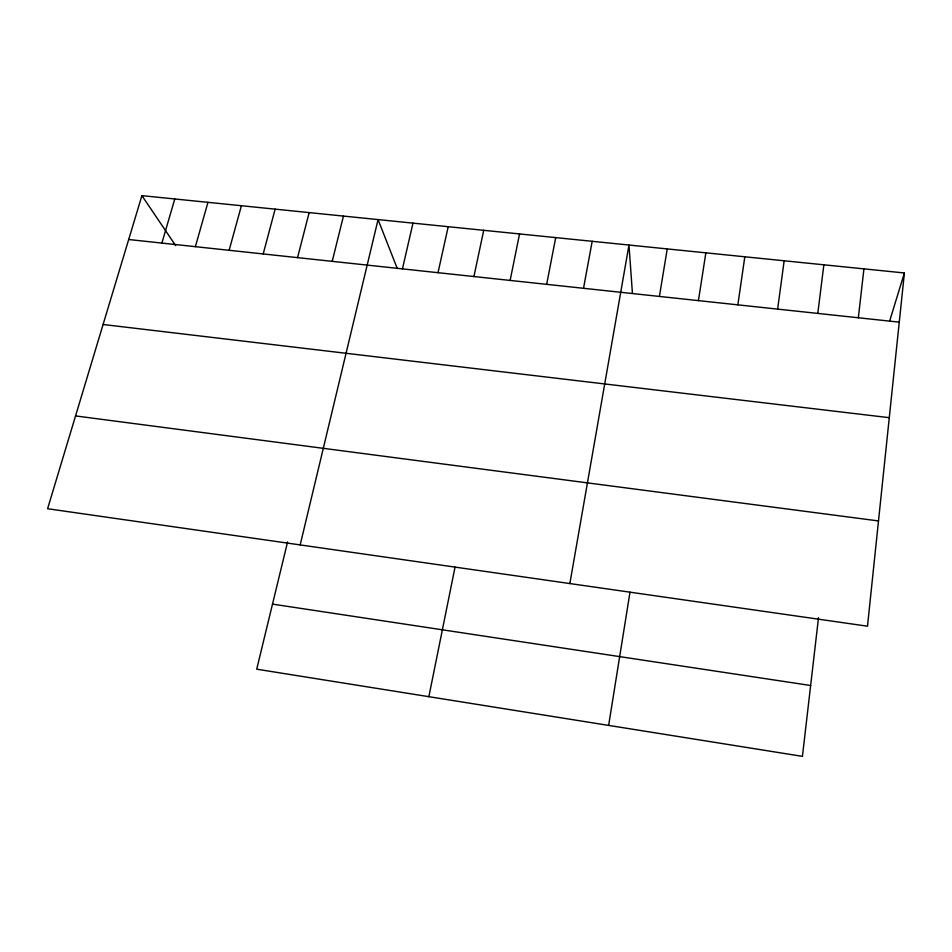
<?xml version="1.0" encoding="UTF-8"?>
<svg xmlns="http://www.w3.org/2000/svg" width="952" height="952" viewBox="0 0 952 952"><rect width="100%" height="100%" fill="white"/><g stroke="black" fill="none" stroke-linecap="round" stroke-linejoin="round"><path stroke-width="1.43" d="M904.4 272.974L867.498 626.202L47.6 508.725L141.907 195.636L904.4 272.974L889.573 321.3M858.335 317.766L863.94 268.869M818.506 617.717L802.429 756.364L256.719 669.185L287.587 541.926M817.792 313.422L823.861 264.811M777.629 309.114L784.15 260.777M737.848 304.854L744.821 256.79M698.435 300.63L705.848 252.839M608.637 725.4L629.998 592.192M659.403 296.441L667.233 248.924M569.855 583.552L628.974 245.045L632.414 293.156M583.528 288.301L592.18 241.308M546.662 284.35L555.706 237.607M428.852 696.686L455.044 567.118M510.129 280.435L519.554 233.942M473.917 276.544L483.723 230.313M438.015 272.7L448.202 226.707M402.446 268.88L412.978 223.137M300.178 544.913L378.075 219.591L397.258 268.5M332.212 261.348L343.458 216.08M297.56 257.635L309.15 212.605M263.204 253.946L275.128 209.154M229.135 250.293L241.403 205.727M195.374 246.675L207.952 202.336M161.888 243.081L174.787 198.968M128.687 239.523L899.259 322.157M103.09 324.489L889.287 417.678M75.553 415.929L878.494 520.934M272.51 604.115L810.64 685.499M141.907 195.636L175.644 245.58"/></g></svg>
